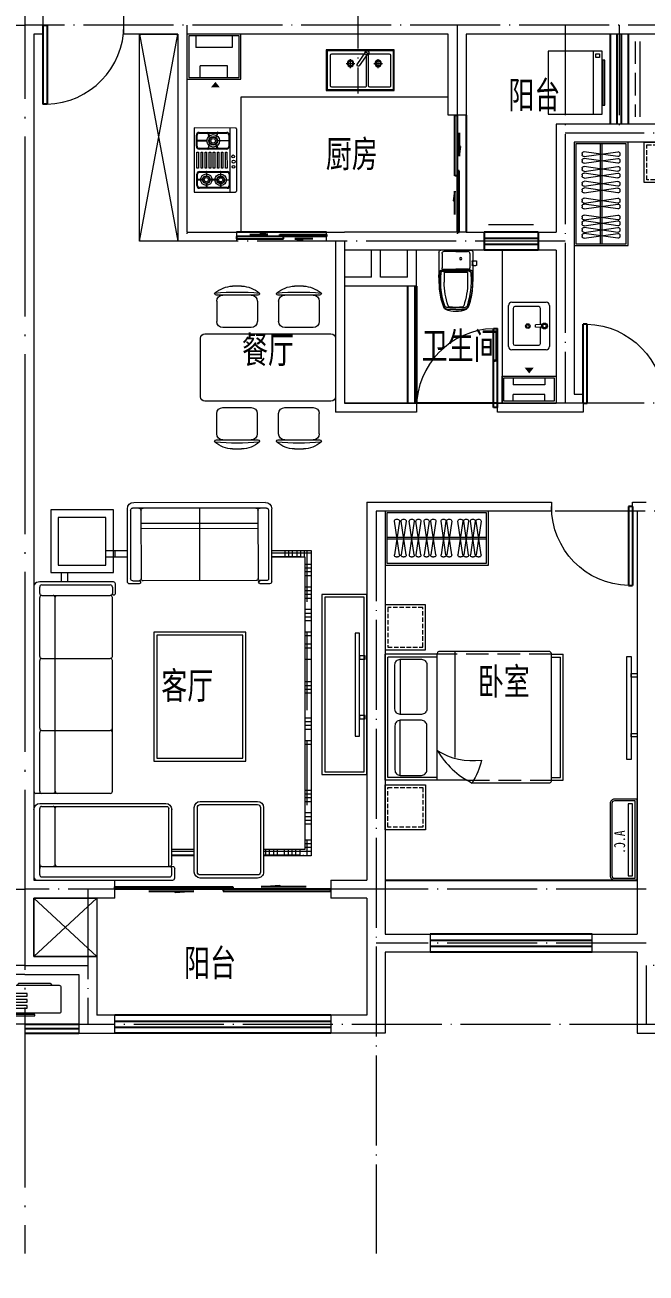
# Model space of a CAD drawing. Extents: x -54506 to 56283, y 5447 to 49997.
# Drawn here: x 25330 to 32230, y 13108 to 26978 of the extents above; entities that cross this region are included whole.
import ezdxf
from ezdxf.enums import TextEntityAlignment as Align

# ---------------------------------------------------------------- set-up
doc = ezdxf.new("R2010")
doc.units = 0
doc.header["$LTSCALE"] = 1000
doc.header["$MEASUREMENT"] = 0
doc.linetypes.add('DASH', pattern=[0.35, 0.25, -0.1])
doc.linetypes.add('DOTE', pattern=[2.42, 2, -0.2, 0.02, -0.2])
doc.layers.get('0').update_dxf_attribs({"linetype": 'CONTINUOUS'})
doc.layers.get('Defpoints').update_dxf_attribs({"linetype": 'CONTINUOUS'})
for name, color, linetype, lineweight in [('DOTE', 250, 'DOTE', 0), ('WALL', 255, 'CONTINUOUS', 20), ('家具', 159, 'CONTINUOUS', 9), ('看线', 160, 'CONTINUOUS', 0)]:
    doc.layers.add(name, color=color, linetype=linetype, lineweight=lineweight)
for name, color, linetype in [('fd', 4, 'CONTINUOUS'), ('PUB_DIM', 3, 'CONTINUOUS'), ('WINDOW', 4, 'CONTINUOUS'), ('平面栏杆', 40, 'CONTINUOUS'), ('文字', 60, 'CONTINUOUS')]:
    doc.layers.add(name, color=color, linetype=linetype)
doc.styles.add('_TCH_SPACE', font='simplex_.ttf', dxfattribs={"bigfont": 'GBCBIG'})
doc.styles.add('DIM_FONT', font='SIMPLEX', dxfattribs={"width": 0.7, "bigfont": 'GBCBIG'})
doc.styles.add('HZ', font='SimSun.ttf', dxfattribs={"width": 0.8, "height": 1.2})
doc.styles.get("Standard").update_dxf_attribs({"font": 'GBENOR', "bigfont": 'GBCBIG'})
doc.dimstyles.new('DIMN', dxfattribs={"dimtxt": 300, "dimasz": 100, "dimexe": 250, "dimexo": 300, "dimgap": 150, "dimtad": 1, "dimdec": 0, "dimzin": 0, "dimdsep": 46, "dimtxsty": 'DIM_FONT', "dimblk": 'ARCHTICK', "dimcen": 0.09, "dimclrt": 7, "dimazin": 2, "dimtfac": 1, "dimtdec": 0, "dimtix": 1, "dimtmove": 2, "dimatfit": 3, "dimfxl": 0, "dimtolj": 1, "dimtzin": 0, "dimarcsym": 0})

# ---------------------------------------------------------------- blocks, each defined once
blk = doc.blocks.new('$TCHSYS$WIN2D')
for p, q in [((-0.5, 0.5), (0.5, 0.5)), ((-0.5, 0.5), (-0.5, -0.5)), ((0.5, 0.5), (0.5, -0.5)), ((0.5, 0.167), (-0.5, 0.167)), ((0.5, -0.167), (-0.5, -0.167)), ((-0.5, -0.5), (0.5, -0.5))]:
    blk.add_line(p, q)
blk = doc.blocks.new('$DorLib2D$00000131')
at = {"color": 0, "linetype": 'Continuous'}
for p, q in [((-0.5, 0.125), (-0.5, 0)), ((0.019, 0.125), (-0.5, 0.125)), ((0.019, 0), (0.019, 0.125)), ((0.15, 0.125), (0.232, 0.197)), ((0.35, 0.125), (0.15, 0.125)), ((0.232, 0.197), (0.232, 0.125)), ((-0.5, 0), (0.019, 0)), ((-0.024, 0), (0.5, 0)), ((-0.024, -0.125), (-0.024, 0)), ((0.5, 0), (0.5, -0.125)), ((-0.35, -0.125), (-0.15, -0.125)), ((-0.232, -0.197), (-0.232, -0.125)), ((-0.15, -0.125), (-0.232, -0.197)), ((0.5, -0.125), (-0.024, -0.125))]:
    blk.add_line(p, q, dxfattribs=at)
blk = doc.blocks.new('$DorLib2D$00000001')
for p, q in [((0.45, 0.975), (0.5, 0.975)), ((0.45, 0), (0.45, 0.975)), ((0.5, 0), (0.5, 0.975)), ((0.5, 0), (0.45, 0))]:
    blk.add_line(p, q)
at = {"lineweight": 13}
blk.add_arc((0.475, 0), 0.975, 91.4693, 180, dxfattribs=at)
blk = doc.blocks.new('wash')
at = {"layer": '家具'}
blk.add_line((1203882, -500462), (1203882, -501162), dxfattribs=at)
for points in [[(1203382, -500462), (1203382, -501162), (1203982, -501162), (1203982, -500462)], [(1203952, -500532), (1203912, -500532), (1203912, -500492), (1203952, -500492)], [(1204002, -501062), (1204002, -500562), (1203982, -500562), (1203982, -501062)], [(1204002, -501062), (1204012, -501062), (1204012, -500562), (1204002, -500562)]]:
    blk.add_lwpolyline(points, close=True, dxfattribs=at)
blk = doc.blocks.new('A$C13D61569')
at = {"layer": '家具'}
for p, q in [((20, 502), (147, 502)), ((147, 98), (147, 502)), ((353, 148), (353, 452)), ((480, 452), (353, 452)), ((480, 148), (353, 148)), ((20, 98), (147, 98))]:
    blk.add_line(p, q, dxfattribs=at)
for points in [[(0, 0), (0, 600), (500, 600), (500, 0)], [(20, 20), (20, 580), (480, 580), (480, 20)]]:
    blk.add_lwpolyline(points, close=True, dxfattribs=at)
blk.add_lwpolyline([(592, 284, 100, 0, 0), (530, 284, 0, 0, 0)], format="xyseb", dxfattribs=at)
blk = doc.blocks.new('A$C1BE601A8')
at = {"layer": '家具'}
for p, q in [((0, 0), (0, 450)), ((0, 450), (757, 450)), ((757, 450), (757, 0)), ((757, 0), (0, 0))]:
    blk.add_line(p, q, dxfattribs=at)
at = {"layer": '家具', "color": 251}
for p, q in [((10, 10), (10, 440)), ((10, 440), (747, 440)), ((315, 427), (293, 411)), ((412, 288), (315, 427)), ((747, 440), (747, 10)), ((41, 393), (41, 50)), ((273, 408), (56, 408)), ((226, 300), (130, 300)), ((178, 248), (178, 348)), ((288, 50), (288, 393)), ((293, 411), (390, 273)), ((311, 393), (311, 50)), ((695, 408), (326, 408)), ((534, 300), (438, 300)), ((486, 248), (486, 348)), ((710, 50), (710, 393)), ((747, 10), (10, 10)), ((56, 35), (273, 35)), ((326, 35), (695, 35))]:
    blk.add_line(p, q, dxfattribs=at)
for centre, radius in [((178, 300), 36.1), ((178, 300), 27.1), ((486, 300), 36.1), ((486, 300), 27.1)]:
    blk.add_circle(centre, radius, dxfattribs=at)
for centre, radius, start, end in [((304, 419), 21.7, 342.6068, 267.3353), ((56, 393), 15, 90, 180), ((273, 393), 15, 0, 90), ((326, 393), 15, 90, 180), ((401, 281), 13.3, 214.971, 34.971), ((695, 393), 15, 0, 90), ((56, 50), 15, 180, 270), ((273, 50), 15, 270, 0), ((326, 50), 15, 180, 270), ((695, 50), 15, 270, 0)]:
    blk.add_arc(centre, radius, start, end, dxfattribs=at)
blk = doc.blocks.new('ddfdf')
at = {"layer": '家具'}
for p, q in [((15801, -30110), (15801, -30822)), ((16260, -30111), (15801, -30110)), ((16270, -30121), (16270, -30812)), ((15801, -30822), (16260, -30822))]:
    blk.add_line(p, q, dxfattribs=at)
at = {"layer": '家具', "color": 251}
for p, q in [((15826, -30314), (15826, -30189)), ((15834, -30314), (15834, -30189)), ((15856, -30159), (16163, -30159)), ((15856, -30167), (16163, -30167)), ((15952, -30159), (15957, -30157)), ((15968, -30208), (15952, -30159)), ((15957, -30157), (15973, -30206)), ((15973, -30206), (15968, -30208)), ((16062, -30157), (16046, -30206)), ((16046, -30206), (16051, -30208)), ((16051, -30208), (16067, -30159)), ((16067, -30159), (16062, -30157)), ((16185, -30189), (16185, -30315)), ((16193, -30189), (16193, -30315)), ((16201, -30822), (16202, -30111)), ((15829, -30248), (15829, -30252)), ((15947, -30248), (15829, -30248)), ((15829, -30252), (15947, -30252)), ((16163, -30337), (15856, -30336)), ((16163, -30345), (15856, -30344)), ((15947, -30252), (15947, -30248)), ((15968, -30295), (15952, -30344)), ((15952, -30344), (15957, -30346)), ((15957, -30346), (15973, -30297)), ((15973, -30297), (15968, -30295)), ((16046, -30297), (16051, -30295)), ((16062, -30346), (16046, -30297)), ((16051, -30295), (16067, -30344)), ((16067, -30344), (16062, -30346)), ((16072, -30252), (16072, -30248)), ((16072, -30248), (16190, -30248)), ((16190, -30253), (16072, -30252)), ((16190, -30248), (16190, -30253)), ((15832, -30556), (15832, -30379)), ((15832, -30379), (15849, -30379)), ((15849, -30379), (15849, -30556)), ((15878, -30556), (15878, -30380)), ((15878, -30380), (15894, -30380)), ((15894, -30380), (15894, -30556)), ((15923, -30556), (15923, -30380)), ((15923, -30380), (15940, -30380)), ((15940, -30380), (15940, -30556)), ((15968, -30556), (15968, -30380)), ((15968, -30380), (15985, -30380)), ((15985, -30380), (15985, -30556)), ((16014, -30556), (16014, -30380)), ((16014, -30380), (16030, -30380)), ((16030, -30380), (16030, -30556)), ((16059, -30556), (16059, -30380)), ((16059, -30380), (16076, -30380)), ((16076, -30380), (16076, -30556)), ((16104, -30556), (16104, -30380)), ((16104, -30380), (16121, -30380)), ((16121, -30380), (16121, -30556)), ((16150, -30556), (16150, -30380)), ((16150, -30380), (16166, -30380)), ((16166, -30380), (16166, -30556)), ((15831, -30750), (15831, -30624)), ((15849, -30556), (15832, -30556)), ((15839, -30750), (15839, -30624)), ((15861, -30594), (16167, -30595)), ((15861, -30602), (16167, -30603)), ((15894, -30556), (15878, -30556)), ((15940, -30556), (15923, -30556)), ((15937, -30595), (15937, -30654)), ((15942, -30595), (15937, -30595)), ((15942, -30654), (15942, -30595)), ((15985, -30556), (15968, -30556)), ((16030, -30556), (16014, -30556)), ((16076, -30556), (16059, -30556)), ((16095, -30595), (16095, -30654)), ((16099, -30595), (16095, -30595)), ((16099, -30654), (16099, -30595)), ((16121, -30556), (16104, -30556)), ((16166, -30556), (16150, -30556)), ((16189, -30625), (16189, -30750)), ((16197, -30625), (16197, -30750)), ((15829, -30682), (15829, -30686)), ((15904, -30682), (15829, -30682)), ((15829, -30686), (15904, -30686)), ((16167, -30772), (15861, -30772)), ((16167, -30780), (15861, -30780)), ((15904, -30686), (15904, -30682)), ((15937, -30654), (15942, -30654)), ((15937, -30780), (15937, -30720)), ((15937, -30720), (15942, -30720)), ((15942, -30780), (15937, -30780)), ((15942, -30720), (15942, -30780)), ((15968, -30684), (15968, -30688)), ((16063, -30684), (15968, -30684)), ((15968, -30688), (16063, -30688)), ((16063, -30688), (16063, -30684)), ((16095, -30654), (16099, -30654)), ((16095, -30780), (16095, -30720)), ((16095, -30720), (16099, -30720)), ((16099, -30780), (16095, -30780)), ((16099, -30720), (16099, -30780)), ((16126, -30690), (16126, -30685)), ((16126, -30685), (16199, -30685)), ((16199, -30690), (16126, -30690)), ((16199, -30685), (16199, -30690))]:
    blk.add_line(p, q, dxfattribs=at)
for centre, radius in [((16013, -30253), 70.1), ((16013, -30253), 47.3), ((16013, -30253), 41.8), ((16013, -30253), 25.3), ((16235, -30426), 16.2), ((16240, -30485), 16.2), ((15936, -30685), 63.7), ((15936, -30685), 43), ((15936, -30685), 38), ((16096, -30687), 63.7), ((16096, -30687), 43), ((16096, -30687), 38), ((16238, -30542), 16.2), ((15936, -30685), 23), ((16096, -30687), 23)]:
    blk.add_circle(centre, radius, dxfattribs=at)
for centre, radius, start, end in [((15856, -30189), 30, 89.961, 179.961), ((15856, -30189), 22, 89.961, 179.961), ((16163, -30189), 30, 359.961, 89.961), ((16163, -30189), 22, 359.961, 89.961), ((15856, -30314), 30, 179.961, 269.961), ((15856, -30314), 22, 179.961, 269.961), ((16163, -30315), 30, 269.961, 359.961), ((16163, -30315), 22, 269.961, 359.961), ((15861, -30624), 30, 89.961, 179.961), ((15861, -30624), 22, 89.961, 179.961), ((16167, -30625), 30, 359.961, 89.961), ((16167, -30625), 22, 359.961, 89.961), ((15861, -30750), 30, 179.961, 269.961), ((15861, -30750), 22, 179.961, 269.961), ((16167, -30750), 30, 269.961, 359.961), ((16167, -30750), 22, 269.961, 359.961)]:
    blk.add_arc(centre, radius, start, end, dxfattribs=at)
at = {"layer": '家具'}
for centre, start, end in [((16260, -30121), 0, 89.961), ((16260, -30812), 269.961, 0)]:
    blk.add_arc(centre, 10, start, end, dxfattribs=at)
blk = doc.blocks.new('dgfgf')
at = {"layer": '家具'}
blk.add_lwpolyline([(7597, -62676), (7147, -62676), (7147, -63176), (7597, -63176), (7597, -62676), (7517, -62676)], dxfattribs=at)
at = {"layer": '家具', "color": 251, "linetype": 'DASH', "ltscale": 0.2}
blk.add_lwpolyline([(7567, -62706), (7177, -62706), (7177, -63146), (7567, -63146)], close=True, dxfattribs=at)
blk = doc.blocks.new('A$C72813290')
at = {"layer": '家具'}
for p, q in [((579, 1950), (0, 1950)), ((0, 550), (0, 1950)), ((579, 550), (579, 1960)), ((1830, 1980), (599, 1980)), ((779, 803), (779, 1980)), ((1850, 550), (1850, 1950)), ((1850, 1950), (1980, 1950)), ((1980, 550), (1980, 1950)), ((30, 580), (30, 1920)), ((579, 1920), (30, 1920)), ((170, 1895), (170, 1283)), ((1850, 1920), (1950, 1920)), ((1950, 580), (1950, 1920)), ((170, 605), (170, 1217)), ((579, 580), (30, 580)), ((1850, 580), (1950, 580)), ((912, 550), (0, 550)), ((1830, 520), (967, 520)), ((1850, 550), (1980, 550))]:
    blk.add_line(p, q, dxfattribs=at)
at = {"layer": '家具', "linetype": 'DASH'}
for p, q in [((1850, 1950), (579, 1950)), ((912, 550), (1850, 550))]:
    blk.add_line(p, q, dxfattribs=at)
at = {"layer": '家具'}
for points in [[(170, 1895), (405, 1895, -0.414214), (465, 1835), (465, 1343, -0.414214), (405, 1283), (170, 1283, -0.414214), (110, 1343), (110, 1835, -0.414214)], [(170, 605), (405, 605, 0.414214), (465, 665), (465, 1157, 0.414214), (405, 1217), (170, 1217, 0.414214), (110, 1157), (110, 665, 0.414214)]]:
    blk.add_lwpolyline(points, format="xyb", close=True, dxfattribs=at)
blk.add_lwpolyline([(579, 883, 0.180302), (1071, 775, -0.088637), (967, 520, 28871.271551)], format="xyb", dxfattribs=at)
for centre, radius, start, end in [((599, 1960), 20, 90, 180), ((1819, 1951), 30.7, 357.6884, 69.6917), ((1392, 1363), 944, 210.6075, 243.2773), ((1819, 549), 30.7, 290.3566, 2.3152)]:
    blk.add_arc(centre, radius, start, end, dxfattribs=at)
blk.add_blockref('dgfgf', (-7147, 65176), dxfattribs=at)
at = {"layer": '家具', "xscale": -1, "rotation": 180}
blk.add_blockref('dgfgf', (-7147, -62676), dxfattribs=at)
blk = doc.blocks.new('A$C517B4DB9')
at = {"layer": '家具'}
blk.add_line((0, 0), (0, 1148), dxfattribs=at)
at = {"layer": '家具', "color": 8}
for p, q in [((290, 1128), (290, 20)), ((310, 1128), (310, 20)), ((90, 1023), (90, 1008)), ((113, 988), (487, 1042)), ((487, 988), (113, 1042)), ((510, 1023), (510, 1008)), ((90, 948), (90, 934)), ((90, 858), (90, 844)), ((113, 914), (487, 968)), ((487, 914), (113, 968)), ((113, 824), (487, 878)), ((487, 824), (113, 878)), ((510, 948), (510, 934)), ((510, 858), (510, 844)), ((90, 784), (90, 770)), ((113, 750), (487, 804)), ((487, 750), (113, 804)), ((113, 659), (487, 713)), ((487, 659), (113, 713)), ((510, 784), (510, 770)), ((90, 693), (90, 679)), ((90, 619), (90, 604)), ((113, 585), (487, 639)), ((487, 585), (113, 639)), ((510, 693), (510, 679)), ((510, 619), (510, 604)), ((90, 505), (90, 491)), ((90, 441), (90, 427)), ((113, 471), (487, 525)), ((487, 471), (113, 525)), ((113, 407), (487, 461)), ((487, 407), (113, 461)), ((510, 505), (510, 491)), ((510, 441), (510, 427)), ((90, 318), (90, 304)), ((113, 284), (487, 338)), ((487, 284), (113, 338)), ((510, 318), (510, 304)), ((90, 254), (90, 239)), ((90, 180), (90, 166)), ((113, 219), (487, 273)), ((487, 219), (113, 273)), ((113, 146), (487, 200)), ((487, 146), (113, 200)), ((510, 254), (510, 239)), ((510, 180), (510, 166)), ((90, 115), (90, 101)), ((113, 81), (487, 135)), ((487, 81), (113, 135)), ((510, 115), (510, 101))]:
    blk.add_line(p, q, dxfattribs=at)
at = {"layer": '家具'}
for points in [[(0, 0), (0, 1148), (600, 1148), (600, 0)], [(20, 20), (20, 1128), (580, 1128), (580, 20)]]:
    blk.add_lwpolyline(points, close=True, dxfattribs=at)
at = {"layer": '家具', "color": 8}
for centre, start, end in [((110, 1023), 82.4054, 180), ((110, 1008), 180, 277.5946), ((490, 1023), 0, 97.5946), ((490, 1008), 262.4054, 0), ((110, 948), 82.4054, 180), ((110, 934), 180, 277.5946), ((110, 858), 82.4054, 180), ((110, 844), 180, 277.5946), ((490, 948), 0, 97.5946), ((490, 934), 262.4054, 0), ((490, 858), 0, 97.5946), ((490, 844), 262.4054, 0), ((110, 784), 82.4054, 180), ((110, 770), 180, 277.5946), ((110, 693), 82.4054, 180), ((490, 784), 0, 97.5946), ((490, 770), 262.4054, 0), ((490, 693), 0, 97.5946), ((110, 679), 180, 277.5946), ((110, 619), 82.4054, 180), ((110, 604), 180, 277.5946), ((490, 679), 262.4054, 0), ((490, 619), 0, 97.5946), ((490, 604), 262.4054, 0), ((110, 505), 82.4054, 180), ((110, 491), 180, 277.5946), ((110, 441), 82.4054, 180), ((110, 427), 180, 277.5946), ((490, 505), 0, 97.5946), ((490, 491), 262.4054, 0), ((490, 441), 0, 97.5946), ((490, 427), 262.4054, 0), ((110, 318), 82.4054, 180), ((110, 304), 180, 277.5946), ((490, 318), 0, 97.5946), ((490, 304), 262.4054, 0), ((110, 254), 82.4054, 180), ((110, 239), 180, 277.5946), ((110, 180), 82.4054, 180), ((110, 166), 180, 277.5946), ((490, 254), 0, 97.5946), ((490, 239), 262.4054, 0), ((490, 180), 0, 97.5946), ((490, 166), 262.4054, 0), ((110, 115), 82.4054, 180), ((110, 101), 180, 277.5946), ((490, 115), 0, 97.5946), ((490, 101), 262.4054, 0)]:
    blk.add_arc(centre, 20, start, end, dxfattribs=at)
blk = doc.blocks.new('A$C1EB127D5')
at = {"layer": '家具'}
for p, q in [((0, 38), (0, 492)), ((38, 530), (419, 530)), ((51, 461), (51, 70)), ((337, 480), (70, 480)), ((356, 281), (356, 461)), ((457, 492), (457, 38)), ((373, 282), (299, 278)), ((299, 253), (299, 278)), ((378, 288), (387, 279)), ((401, 284), (401, 297)), ((424, 288), (414, 278)), ((373, 249), (299, 253)), ((356, 70), (356, 250)), ((382, 265), (368, 265)), ((387, 252), (377, 243)), ((401, 246), (401, 233)), ((414, 252), (423, 242)), ((419, 265), (433, 265)), ((419, 0), (38, 0)), ((70, 51), (337, 51))]:
    blk.add_line(p, q, dxfattribs=at)
for centre, radius in [((216, 264), 25.4), ((216, 264), 16), ((401, 265), 32.3), ((401, 265), 18.8)]:
    blk.add_circle(centre, radius, dxfattribs=at)
for centre, radius, start, end in [((38, 492), 38.1, 90, 180), ((70, 461), 19.1, 90, 180), ((337, 461), 19.1, 0, 90), ((419, 492), 38.1, 0, 90), ((38, 38), 38.1, 180, 270), ((70, 70), 19.1, 180, 270), ((337, 70), 19.1, 270, 0), ((419, 38), 38.1, 270, 0)]:
    blk.add_arc(centre, radius, start, end, dxfattribs=at)
blk = doc.blocks.new('A$C18F7073A')
at = {"layer": '家具'}
for p, q in [((554, 418), (515, 418)), ((20, 282), (20, 96)), ((20, 189), (20, 282)), ((43, 266), (43, 291)), ((429, 319), (324, 319)), ((449, 369), (363, 369)), ((401, 364), (399, 364)), ((509, 378), (405, 378)), ((405, 355), (405, 360)), ((427, 355), (405, 355)), ((433, 189), (433, 316)), ((433, 308), (433, 189)), ((445, 337), (445, 189)), ((449, 369), (449, 189)), ((449, 369), (468, 328)), ((459, 319), (459, 189)), ((468, 328), (468, 189)), ((644, 342), (482, 342)), ((508, 381), (508, 411)), ((508, 381), (508, 376)), ((554, 369), (515, 369)), ((526, 378), (518, 378)), ((543, 378), (533, 378)), ((558, 378), (550, 378)), ((657, 378), (557, 378)), ((562, 381), (562, 411)), ((562, 381), (562, 376)), ((666, 189), (666, 319)), ((680, 189), (680, 355)), ((43, 256), (43, 266)), ((43, 256), (43, 189)), ((43, 121), (43, 189)), ((433, 189), (433, 62)), ((433, 70), (433, 189)), ((445, 40), (445, 189)), ((449, 9), (449, 189)), ((459, 58), (459, 189)), ((468, 50), (468, 189)), ((666, 189), (666, 58)), ((680, 189), (680, 22)), ((43, 121), (43, 112)), ((43, 112), (43, 87)), ((429, 58), (324, 58)), ((449, 9), (363, 9)), ((401, 13), (399, 13)), ((427, 22), (405, 22)), ((405, 22), (405, 18)), ((449, 9), (468, 50)), ((644, 36), (482, 36)), ((657, 0), (405, 0))]:
    blk.add_line(p, q, dxfattribs=at)
blk.add_circle((585, 242), 11.4, dxfattribs=at)
for centre, radius, start, end in [((515, 411), 7.2, 90, 180), ((554, 411), 7.2, 0, 90), ((256, 202), 257, 157.1573, 182.879), ((83, 259), 75.7, 122.7351, 146.2527), ((54, 281), 34, 141.9313, 182.5793), ((283, 72), 344, 135.0457, 138.0777), ((49, 305), 13.5, 111.3401, 135.0457), ((49, 312), 13.5, 109.5371, 122.7351), ((68, 289), 25.3, 103.7471, 175.3876), ((327, -405), 776, 97.5237, 111.3401), ((358, -560), 939, 98.1762, 109.5373), ((339, -523), 881, 85.7103, 108.2941), ((327, -515), 834, 90.1819, 108.4973), ((665, -6617), 7000, 92.1248, 93.6001), ((313, -127), 499, 80.0177, 100.1149), ((401, 360), 4.5, 0, 90), ((427, 337), 18, 0, 90), ((429, 316), 3.6, 0, 90), ((482, 319), 22.5, 90, 180), ((515, 376), 7.2, 180, 270), ((554, 376), 7.2, 270, 0), ((644, 319), 22.5, 0, 90), ((657, 355), 22.5, 0, 90), ((256, 176), 257, 177.121, 202.8427), ((293, 204), 250, 165.8484, 183.4075), ((293, 174), 250, 176.5925, 194.1516), ((68, 259), 18, 108.4973, 160.8187), ((54, 97), 34, 177.4207, 218.0687), ((83, 119), 75.7, 213.7473, 237.2649), ((283, 306), 344, 221.9223, 224.9543), ((49, 73), 13.5, 224.9543, 248.6599), ((49, 66), 13.5, 237.2649, 250.4629), ((68, 89), 25.3, 184.6124, 256.2529), ((327, 783), 776, 248.6599, 262.4763), ((359, 938), 939, 250.4629, 261.8227), ((68, 119), 18, 199.1813, 251.5027), ((327, 893), 834, 251.5027, 269.8181), ((339, 901), 881, 251.7059, 274.2897), ((313, 505), 499, 259.8851, 279.9823), ((665, 6995), 7000, 266.3999, 267.8752), ((401, 18), 4.5, 270, 0), ((427, 40), 18, 270, 0), ((429, 62), 3.6, 270, 0), ((482, 58), 22.5, 180, 270), ((644, 58), 22.5, 270, 0), ((657, 22), 22.5, 270, 0)]:
    blk.add_arc(centre, radius, start, end, dxfattribs=at)
blk = doc.blocks.new('A$C0032228E')
at = {"layer": 'fd'}
blk.add_lwpolyline([(302, 0, 100, 0, 0), (302, 62, 0, 0, 0)], format="xyseb", dxfattribs=at)
at = {"layer": '家具'}
for p, q in [((123, 372), (123, 295)), ((477, 295), (123, 295)), ((477, 372), (477, 295)), ((477, 189), (123, 189)), ((123, 112), (123, 189)), ((477, 112), (477, 189))]:
    blk.add_line(p, q, dxfattribs=at)
for points in [[(600, 392), (0, 392), (0, 92), (600, 92)], [(580, 372), (20, 372), (20, 112), (580, 112)]]:
    blk.add_lwpolyline(points, close=True, dxfattribs=at)
blk = doc.blocks.new('A$C70A762CE')
at = {"layer": '家具', "ltscale": 40}
for points in [[(112, 0), (65, 0), (65, 1144), (112, 1144)], [(65, 855), (0, 855), (0, 893), (65, 893)], [(65, 191), (0, 191), (0, 229), (65, 229)]]:
    blk.add_lwpolyline(points, close=True, dxfattribs=at)
blk = doc.blocks.new('M_C25MYD')
for p, q in [((-389, 921), (-290, 921)), ((298, 921), (397, 921)), ((-569, 821), (-109, 821)), ((-564, 754), (-564, 529)), ((-114, 754), (-114, 529)), ((117, 821), (577, 821)), ((122, 754), (122, 529)), ((572, 754), (572, 529)), ((-497, 461), (-182, 461)), ((190, 461), (505, 461)), ((-746, 342), (-746, -308)), ((704, 392), (-696, 392)), ((754, -308), (754, 342)), ((-696, -358), (704, -358)), ((-564, -720), (-564, -495)), ((-182, -427), (-497, -427)), ((-114, -720), (-114, -495)), ((122, -720), (122, -495)), ((505, -427), (190, -427)), ((572, -720), (572, -495)), ((-109, -787), (-569, -787)), ((577, -787), (117, -787)), ((-290, -887), (-389, -887)), ((397, -887), (298, -887))]:
    blk.add_line(p, q)
for centre, radius, start, end in [((-579, 837), 10, 130.7265, 202.67), ((-569, 841), 20, 202.67, 270), ((-379, 606), 316, 91.7651, 130.7265), ((-339, -1857), 2713, 84.8023, 95.1977), ((-300, 606), 316, 49.2735, 88.2349), ((-109, 841), 20, 270, 337.33), ((-100, 837), 10, 337.33, 49.2735), ((108, 837), 10, 130.7265, 202.67), ((117, 841), 20, 202.67, 270), ((307, 606), 316, 91.7651, 130.7265), ((347, -1857), 2713, 84.8023, 95.1977), ((387, 606), 316, 49.2735, 88.2349), ((577, 841), 20, 270, 337.33), ((587, 837), 10, 337.33, 49.2735), ((-497, 754), 67.5, 90, 180), ((-182, 754), 67.5, 0, 90), ((190, 754), 67.5, 90, 180), ((505, 754), 67.5, 0, 90), ((-497, 529), 67.5, 180, 270), ((-182, 529), 67.5, 270, 0), ((190, 529), 67.5, 180, 270), ((505, 529), 67.5, 270, 0), ((-696, 342), 50, 90, 180), ((704, 342), 50, 0, 90), ((-696, -308), 50, 180, 270), ((704, -308), 50, 270, 0), ((-497, -495), 67.5, 90, 180), ((-182, -495), 67.5, 0, 90), ((190, -495), 67.5, 90, 180), ((505, -495), 67.5, 0, 90), ((-579, -803), 10, 157.33, 229.2735), ((-569, -807), 20, 90, 157.33), ((-379, -572), 316, 229.2735, 268.2349), ((-339, 1890), 2713, 264.8023, 275.1977), ((-497, -720), 67.5, 180, 270), ((-300, -572), 316, 271.7651, 310.7265), ((-182, -720), 67.5, 270, 0), ((-109, -807), 20, 22.67, 90), ((-100, -803), 10, 310.7265, 22.67), ((108, -803), 10, 157.33, 229.2735), ((117, -807), 20, 90, 157.33), ((307, -572), 316, 229.2735, 268.2349), ((347, 1890), 2713, 264.8023, 275.1977), ((190, -720), 67.5, 180, 270), ((387, -572), 316, 271.7651, 310.7265), ((505, -720), 67.5, 270, 0), ((577, -807), 20, 22.67, 90), ((587, -803), 10, 310.7265, 22.67)]:
    blk.add_arc(centre, radius, start, end)
at = {"width": 0.8, "flags": 9}
for tag in ['XSIZE', 'YSIZE']:
    blk.add_attdef(tag, (0, 0), '', height=0.5, dxfattribs=at)
blk = doc.blocks.new('A$C2D724C6D')
at = {"layer": '家具', "ltscale": 0.5}
blk.add_lwpolyline([(50, 300), (850, 300, -0.414214), (900, 250), (900, 0), (0, 0), (0, 250, -0.414214)], format="xyb", close=True, dxfattribs=at)
at = {"layer": '家具', "color": 251, "ltscale": 40}
blk.add_lwpolyline([(50, 280), (850, 280, -0.414214), (880, 250), (880, 20), (20, 20), (20, 250, -0.414214)], format="xyb", close=True, dxfattribs=at)
blk.add_lwpolyline([(53, 50), (53, 100), (853, 100), (853, 50)], close=True, dxfattribs=at)
at = {"layer": '家具', "color": 251, "ltscale": 40, "style": 'HZ', "width": 0.8}
blk.add_text('A.C.', height=120, rotation=0, dxfattribs=at).set_placement((348, 133))
blk = doc.blocks.new('A$C2FB07499')
at = {"layer": '家具', "ltscale": 0.5}
blk.add_lwpolyline([(500, 0), (0, 0), (0, 2000), (500, 2000)], close=True, dxfattribs=at)
at = {"layer": '家具', "color": 251, "ltscale": 40}
for points in [[(470, 30), (30, 30), (30, 1970), (470, 1970)], [(368, 1572), (415, 1572), (415, 428), (368, 428)], [(415, 1381), (480, 1381), (480, 1343), (415, 1343)], [(415, 717), (480, 717), (480, 679), (415, 679)]]:
    blk.add_lwpolyline(points, close=True, dxfattribs=at)
blk = doc.blocks.new('A$C7D0A438C')
at = {"layer": '家具', "ltscale": 20}
for p, q in [((1109, 4197), (2571, 4198)), ((1039, 3314), (1039, 4127)), ((2641, 3315), (2641, 4127)), ((0, 3279), (0, 986)), ((882, 3314), (64, 3314)), ((905, 3186), (905, 3291)), ((1167, 3292), (1062, 3291)), ((2467, 3327), (1213, 3325)), ((2618, 3292), (2513, 3292)), ((871, 2486), (871, 3140)), ((1331, 2755), (1331, 1320)), ((2354, 2755), (1331, 2755)), ((2354, 1320), (2354, 2755)), ((871, 986), (871, 2440)), ((1331, 1320), (2354, 1320)), ((84, 963), (20, 963)), ((66, 851), (1464, 851)), ((848, 963), (85, 963)), ((1847, 873), (2485, 873)), ((0, 785), (0, 35)), ((1530, 174), (1530, 785)), ((1781, 88), (1781, 807)), ((2551, 807), (2551, 88)), ((1507, 151), (1542, 151)), ((35, 0), (1542, 0)), ((1565, 23), (1565, 128)), ((2485, 22), (1847, 22))]:
    blk.add_line(p, q, dxfattribs=at)
at = {"layer": '家具', "color": 8}
for p, q in [((1073, 4110), (1074, 3349)), ((1166, 4133), (1096, 4133)), ((1212, 4132), (1166, 4133)), ((1189, 4111), (1190, 3348)), ((1189, 4111), (1190, 3348)), ((1189, 4110), (1190, 3349)), ((2512, 4134), (1209, 4132)), ((1839, 4133), (1840, 3326)), ((2489, 4110), (2490, 3350)), ((2582, 4134), (2512, 4134)), ((2605, 4111), (2606, 3350)), ((2489, 3962), (1189, 3961)), ((2489, 3905), (1189, 3904)), ((904, 3595), (904, 3662)), ((1041, 3695), (1039, 3695)), ((2641, 3637), (3081, 3637)), ((2789, 3591), (2789, 3662)), ((2831, 3595), (2831, 3662)), ((2873, 3591), (2873, 3662)), ((2923, 3591), (2923, 3662)), ((2965, 3591), (2965, 3662)), ((3007, 3591), (3007, 3662)), ((3037, 3093), (3037, 3662)), ((2641, 3595), (2953, 3595)), ((2995, 3591), (2995, 3595)), ((3011, 3511), (3081, 3511)), ((3011, 3469), (3081, 3469)), ((3011, 3428), (3081, 3428)), ((3011, 3386), (3081, 3386)), ((64, 3186), (64, 3256)), ((87, 3279), (848, 3279)), ((871, 3256), (871, 3186)), ((1097, 3326), (1167, 3326)), ((2583, 3327), (2513, 3327)), ((3011, 3260), (3081, 3260)), ((3011, 3218), (3081, 3218)), ((64, 2486), (64, 3140)), ((87, 3163), (848, 3163)), ((236, 986), (236, 3140)), ((3011, 3176), (3081, 3176)), ((3011, 3134), (3081, 3134)), ((3011, 3009), (3081, 3009)), ((3011, 2967), (3081, 2967)), ((3011, 2925), (3081, 2925)), ((3011, 2883), (3081, 2883)), ((1364, 2722), (1364, 1353)), ((2321, 2722), (1364, 2722)), ((2321, 1353), (2321, 2722)), ((3011, 2758), (3081, 2758)), ((3011, 2716), (3081, 2716)), ((3037, 1887), (3037, 2758)), ((3011, 2624), (3081, 2624)), ((3011, 2582), (3081, 2582)), ((64, 1686), (64, 2440)), ((85, 2463), (848, 2463)), ((3011, 2456), (3081, 2456)), ((3011, 2205), (3081, 2205)), ((3011, 2163), (3081, 2163)), ((3011, 2121), (3081, 2121)), ((3011, 2079), (3081, 2079)), ((3011, 1804), (3081, 1804)), ((3011, 1762), (3081, 1762)), ((3011, 1720), (3081, 1720)), ((3011, 1678), (3081, 1678)), ((64, 986), (64, 1640)), ((85, 1663), (848, 1663)), ((3011, 1552), (3081, 1552)), ((3037, 832), (3037, 1552)), ((3011, 1511), (3081, 1511)), ((1364, 1353), (2321, 1353)), ((3011, 1000), (3081, 1000)), ((1847, 838), (2485, 838)), ((3011, 958), (3081, 958)), ((3011, 916), (3081, 916)), ((3011, 874), (3081, 874)), ((64, 128), (64, 795)), ((85, 818), (1475, 818)), ((236, 173), (236, 795)), ((1497, 151), (1497, 796)), ((1816, 88), (1816, 807)), ((2516, 807), (2516, 88)), ((3011, 749), (3081, 749)), ((3011, 707), (3081, 707)), ((3011, 665), (3081, 665)), ((3011, 623), (3081, 623)), ((3011, 447), (3081, 447)), ((3037, 268), (3037, 447)), ((1530, 322), (1779, 322)), ((1530, 280), (1780, 280)), ((2551, 322), (3081, 322)), ((2551, 280), (2953, 280)), ((2575, 268), (2575, 338)), ((2616, 280), (2616, 338)), ((2665, 268), (2665, 338)), ((2707, 268), (2707, 338)), ((2785, 280), (2785, 338)), ((2827, 268), (2827, 338)), ((2868, 268), (2868, 338)), ((2910, 280), (2910, 338)), ((2959, 268), (2959, 338)), ((2995, 268), (2995, 280)), ((3011, 405), (3081, 405)), ((3011, 364), (3081, 364)), ((87, 151), (1508, 151)), ((64, 58), (64, 128)), ((87, 35), (1507, 35)), ((1530, 58), (1530, 128)), ((2485, 57), (1847, 57))]:
    blk.add_line(p, q, dxfattribs=at)
at = {"layer": '家具'}
for p, q in [((798, 3662), (1039, 3662)), ((2641, 3662), (3081, 3662)), ((3081, 3662), (3081, 268)), ((798, 3591), (1039, 3591)), ((2641, 3591), (3011, 3591)), ((3011, 3591), (3011, 338)), ((301, 3416), (301, 3314)), ((372, 3416), (372, 3314)), ((1780, 338), (1530, 338)), ((3011, 338), (2551, 338)), ((1781, 268), (1530, 268)), ((3081, 268), (2551, 268))]:
    blk.add_line(p, q, dxfattribs=at)
at = {"layer": '家具', "ltscale": 20}
blk.add_lwpolyline([(186, 3416), (883, 3416), (883, 4113), (186, 4113)], close=True, dxfattribs=at)
at = {"layer": '家具', "color": 8}
blk.add_lwpolyline([(270, 3500), (799, 3500), (799, 4029), (270, 4029)], close=True, dxfattribs=at)
at = {"layer": '家具', "ltscale": 20, "extrusion": (0, 0, -1)}
for centre, major_axis, ratio, start_param, end_param in [((1109, 4127), (49.7, 49.7), 1, 3.926991, 5.497787), ((2571, 4127), (49.7, 49.7), 1, -0.785398, 0.785398), ((1167, 3349), (-16.2, 16.2), 1, 2.355029, 3.925825), ((1213, 3348), (16.2, 16.2), 1, 2.355029, 3.925825), ((1213, 3348), (16.2, 16.2), 1, 2.355029, 3.925825), ((2467, 3350), (-16.2, 16.2), 1, 2.355029, 3.925825), ((2513, 3350), (-16.2, 16.2), 1, 3.925825, 5.496622), ((1062, 3314), (-16.2, 16.2), 1, 3.925825, 5.496622), ((1167, 3309), (12.4, 12.4), 0.984307, -0.794147, 2.347446), ((2513, 3310), (12.4, 12.4), 0.984309, 2.347446, 5.489038), ((2618, 3315), (-16.2, 16.2), 1, 2.355029, 3.925825), ((66, 785), (-46.6, 46.6), 1, 5.497787, 7.068583), ((1464, 785), (46.6, 46.6), 1, -0.785398, 0.785398), ((1847, 807), (46.6, 46.6), 1, 3.926991, 5.497787), ((2485, 807), (46.6, 46.6), 1, -0.785398, 0.785398), ((1542, 128), (16.2, 16.2), 1, -0.785398, 0.785398), ((1847, 88), (-46.6, 46.6), 1, 3.926991, 5.497787), ((2485, 88), (-46.6, 46.6), 1, 2.356194, 3.926991)]:
    blk.add_ellipse(centre, major_axis=major_axis, ratio=ratio, start_param=start_param, end_param=end_param, dxfattribs=at)
at = {"layer": '家具', "color": 8, "extrusion": (0, 0, -1)}
for centre, major_axis, start_param, end_param in [((1096, 4110), (-16.4, 16.4), 5.496622, 7.067418), ((1166, 4110), (16.4, 16.4), -0.786564, 0.784233), ((1166, 4109), (-16.4, 16.4), 0.784233, 2.266319), ((1166, 4109), (-16.4, 16.4), 0.784233, 2.266319), ((1212, 4110), (-16.4, 16.4), 5.496622, 7.067418), ((1212, 4109), (-16.4, 16.4), 5.585331, 7.067418), ((1212, 4109), (16.4, 16.4), 4.014535, 5.496622), ((2466, 4110), (-16.4, 16.4), 0.784233, 2.355029), ((2512, 4110), (-16.4, 16.4), 5.496622, 7.067418), ((2582, 4111), (-16.4, 16.4), 0.784233, 2.355029), ((1097, 3349), (16.2, 16.2), 2.355029, 3.925825), ((2583, 3350), (-16.2, 16.2), 2.355029, 3.925825), ((259, 3140), (16.4, 16.4), 3.926991, 5.409078), ((212, 986), (16.4, 16.4), 0.785398, 2.267485), ((1847, 807), (-22, 22), 5.497787, 7.068583), ((2485, 807), (22, 22), -0.785398, 0.785398), ((259, 795), (16.4, 16.4), 3.926991, 5.409078), ((1475, 796), (15.5, 15.5), -0.785398, 0.785398), ((212, 173), (16.4, 16.4), 0.785398, 2.267485), ((1847, 88), (22, 22), 2.356194, 3.926991), ((2485, 88), (-22, 22), 2.356194, 3.926991)]:
    blk.add_ellipse(centre, major_axis=major_axis, ratio=1, start_param=start_param, end_param=end_param, dxfattribs=at)
at = {"layer": '家具', "ltscale": 20}
for centre, major_axis, ratio, start_param, end_param in [((61, 3244), (-49.4, 49.4), 1, -0.833005, 0.260903), ((882, 3291), (16.2, 16.2), 1, 5.497787, 7.068583), ((848, 3186), (-16.2, 16.2), 1, 2.356194, 3.926991), ((848, 3140), (-16.2, 16.2), 1, 3.926991, 5.497787), ((888, 3186), (12.7, 12.7), 0.942987, 2.325807, 5.4674), ((848, 2486), (-16.2, 16.2), 1, 2.356194, 3.926991), ((848, 2440), (16.2, 16.2), 1, 5.497787, 7.068583), ((848, 1686), (-16.2, 16.2), 1, 2.356194, 3.926991), ((848, 1640), (16.2, 16.2), 1, 5.497787, 7.068583), ((23, 986), (16.4, 16.4), 1, 2.356194, 3.838281), ((848, 986), (-16.2, 16.2), 1, 2.356194, 3.926991), ((1507, 174), (16.2, 16.2), 1, 3.926991, 5.497787), ((35, 35), (24.6, 24.6), 1, 2.356194, 3.926991), ((1542, 23), (-16.2, 16.2), 1, 2.356194, 3.926991)]:
    blk.add_ellipse(centre, major_axis=major_axis, ratio=ratio, start_param=start_param, end_param=end_param, dxfattribs=at)
at = {"layer": '家具', "color": 8}
for centre, major_axis, start_param, end_param in [((87, 3256), (16.4, 16.4), 0.785398, 2.356194), ((848, 3256), (16.2, 16.2), 5.497787, 7.068583), ((87, 3186), (16.4, 16.4), 2.356194, 3.926991), ((87, 3140), (16.4, 16.4), 0.785398, 2.356194), ((212, 3140), (-16.4, 16.4), 3.926991, 5.409078), ((87, 2486), (-16.4, 16.4), 0.785398, 2.267485), ((87, 2440), (16.4, 16.4), 0.874108, 2.356194), ((87, 1686), (-16.4, 16.4), 0.785398, 2.267485), ((87, 1640), (16.4, 16.4), 0.874108, 2.356194), ((87, 986), (-16.4, 16.4), 0.785398, 2.267485), ((259, 986), (-16.4, 16.4), 0.785398, 2.267485), ((87, 795), (16.4, 16.4), 0.874108, 2.356194), ((212, 795), (-16.4, 16.4), 3.926991, 5.409078), ((87, 174), (-16.4, 16.4), 0.785398, 2.356194), ((87, 128), (16.4, 16.4), 0.785398, 2.356194), ((259, 173), (-16.4, 16.4), 0.785398, 2.267485), ((1507, 128), (16.2, 16.2), 5.497787, 7.068583), ((87, 58), (16.4, 16.4), 2.356194, 3.926991), ((1507, 58), (-16.2, 16.2), 2.356194, 3.926991)]:
    blk.add_ellipse(centre, major_axis=major_axis, ratio=1, start_param=start_param, end_param=end_param, dxfattribs=at)
blk = doc.blocks.new('A$C4EB5717C')
at = {"layer": '家具', "color": 8}
for p, q in [((520, 110), (520, 120)), ((883, 100), (530, 100)), ((893, 120), (893, 110))]:
    blk.add_line(p, q, dxfattribs=at)
at = {"layer": '家具'}
blk.add_lwpolyline([(220, 120), (980, 120, 0.414214), (1000, 140), (1000, 410, 0.414214), (980, 430), (220, 430, 0.414214), (200, 410), (200, 140, 0.414214)], format="xyb", close=True, dxfattribs=at)
at = {"layer": '家具', "color": 8}
for points in [[(269, 459), (709, 459), (709, 444), (269, 444)], [(290, 372), (626, 372), (626, 343), (290, 343)], [(290, 306), (626, 306), (626, 277), (290, 277)], [(290, 240), (626, 240), (626, 211), (290, 211)]]:
    blk.add_lwpolyline(points, close=True, dxfattribs=at)
for centre, start, end in [((530, 110), 180, 270), ((883, 110), 270, 0)]:
    blk.add_arc(centre, 10, start, end, dxfattribs=at)
blk = doc.blocks.new('_ArchTick')
at = {"color": 0, "linetype": 'ByBlock', "const_width": 0.4}
blk.add_lwpolyline([(-0.5, -0.5), (0.5, 0.5)], dxfattribs=at)
blk = doc.blocks.new('*D37')
at = {"layer": 'Defpoints', "color": 0}
for p in [(12180, 13323), (38480, 13323), (38480, 11173)]:
    blk.add_point(p, dxfattribs=at)
at = {"layer": 'PUB_DIM', "color": 0, "lineweight": -2}
for p, q in [((12180, 13023), (12180, 10923)), ((38480, 13023), (38480, 10923)), ((12180, 11173), (38480, 11173))]:
    blk.add_line(p, q, dxfattribs=at)
at = {"layer": 'PUB_DIM', "color": 0, "lineweight": -2, "xscale": 100, "yscale": 100, "zscale": 100, "rotation": 180}
blk.add_blockref('_ArchTick', (12180, 11173), dxfattribs=at)
at = {"layer": 'PUB_DIM', "color": 0, "lineweight": -2, "xscale": 100, "yscale": 100, "zscale": 100}
blk.add_blockref('_ArchTick', (38480, 11173), dxfattribs=at)
at = {"layer": 'PUB_DIM', "color": 7, "insert": (25330, 11473), "char_height": 300, "attachment_point": 5, "style": 'DIM_FONT'}
blk.add_mtext('\\A1;26300', dxfattribs=at)

msp = doc.modelspace()

# ---------------------------------------------------------------- linework, layer by layer
at = {"layer": 'DOTE'}
msp.add_line((25329.9, 40258.5), (25329.9, 13323.2), dxfattribs=at)
at = {"layer": 'DOTE', "ltscale": 0.5}
for p, q in [((29029.9, 34975.2), (29029.9, 26215.9)), ((17629.9, 26975.2), (25329.9, 26975.2)), ((33029.9, 26975.2), (25329.9, 26975.2)), ((27129.9, 26975.2), (27129.9, 24575.2)), ((30129.9, 26975.2), (30129.9, 24575.2)), ((31329.9, 26975.2), (31329.9, 22775.2)), ((31929.9, 26975.2), (31929.9, 25775.2)), ((40679.9, 25775.2), (31329.9, 25775.2)), ((31329.9, 24575.2), (27129.9, 24575.2)), ((28879.9, 24575.2), (28879.9, 22775.2)), ((40679.9, 22775.2), (28879.9, 22775.2)), ((33429.9, 21575.2), (29229.9, 21575.2)), ((29229.9, 21575.2), (29229.9, 13323.2)), ((18429.9, 17375.2), (25329.9, 17375.2)), ((29229.9, 17375.2), (25329.9, 17375.2)), ((26029.9, 17375.2), (26029.9, 15875.2)), ((32229.9, 17375.2), (29229.9, 17375.2)), ((32229.9, 16775.2), (29229.9, 16775.2)), ((25329.9, 16525.2), (24629.9, 16525.2)), ((25329.9, 16525.2), (26029.9, 16525.2)), ((40679.9, 16525.2), (32229.9, 16525.2)), ((32229.9, 16525.2), (32229.9, 15875.2)), ((25329.9, 15875.2), (9979.9, 15875.2)), ((25329.9, 15875.2), (40679.9, 15875.2))]:
    msp.add_line(p, q, dxfattribs=at)
at = {"layer": 'WALL'}
for p, q in [((25529.9, 27075.2), (25529.9, 26875.2)), ((26429.9, 26875.2), (26429.9, 27075.2)), ((25529.9, 26875.2), (25429.9, 26875.2)), ((25429.9, 26875.2), (25429.9, 17475.2)), ((26529.9, 26875.2), (26429.9, 26875.2)), ((27029.9, 26875.2), (26529.9, 26875.2)), ((27029.9, 26875.2), (27029.9, 24575.2)), ((27129.9, 26875.2), (27129.9, 24675.2)), ((29529.9, 26875.2), (27129.9, 26875.2)), ((30029.9, 26875.2), (29529.9, 26875.2)), ((30029.9, 25975.2), (30029.9, 26875.2)), ((30229.9, 26875.2), (30229.9, 25975.2)), ((33129.9, 26875.2), (30229.9, 26875.2)), ((30229.9, 25975.2), (30029.9, 25975.2)), ((31229.9, 25875.2), (31229.9, 24675.2)), ((35029.9, 25875.2), (31229.9, 25875.2)), ((31429.9, 25675.2), (31429.9, 24575.2)), ((34829.9, 25675.2), (31429.9, 25675.2)), ((27679.9, 24575.2), (27029.9, 24575.2)), ((27129.9, 24675.2), (27679.9, 24675.2)), ((27679.9, 24675.2), (27679.9, 24575.2)), ((28679.9, 24575.2), (28679.9, 24675.2)), ((28679.9, 24675.2), (28879.9, 24675.2)), ((28779.9, 24575.2), (28679.9, 24575.2)), ((28779.9, 24575.2), (28779.9, 24075.2)), ((30029.9, 24675.2), (28879.9, 24675.2)), ((30229.9, 24675.2), (30029.9, 24675.2)), ((30229.9, 24675.2), (30429.9, 24675.2)), ((30429.9, 24675.2), (30429.9, 24475.2)), ((31029.9, 24475.2), (31029.9, 24675.2)), ((31029.9, 24675.2), (31229.9, 24675.2)), ((31429.9, 24575.2), (31429.9, 22875.2)), ((28879.9, 24475.2), (28879.9, 24175.2)), ((30129.9, 24475.2), (28879.9, 24475.2)), ((29180.1, 24175.2), (29180.1, 24475.2)), ((29280.1, 24475.2), (29180.1, 24475.2)), ((29280.1, 24175.2), (29280.1, 24475.2)), ((29580.1, 24175.2), (29580.1, 24475.2)), ((29680.1, 24475.2), (29580.1, 24475.2)), ((29680.1, 24075.2), (29680.1, 24475.2)), ((30429.9, 24475.2), (30129.9, 24475.2)), ((31229.9, 24475.2), (31029.9, 24475.2)), ((31229.9, 24475.2), (31229.9, 22775.2)), ((29180.1, 24175.2), (28879.9, 24175.2)), ((29580.1, 24175.2), (29280.1, 24175.2)), ((28779.9, 24075.2), (28779.9, 22675.2)), ((28879.9, 24075.2), (28879.9, 22775.2)), ((29280.1, 24075.2), (28879.9, 24075.2)), ((29680.1, 24075.2), (29280.1, 24075.2)), ((28879.9, 22775.2), (29679.9, 22775.2)), ((29679.9, 22775.2), (29679.9, 22675.2)), ((30579.9, 22675.2), (30579.9, 22775.2)), ((30579.9, 22775.2), (31229.9, 22775.2)), ((31429.9, 22875.2), (31529.9, 22875.2)), ((31529.9, 22875.2), (31529.9, 22675.2)), ((29679.9, 22675.2), (28779.9, 22675.2)), ((31329.9, 22675.2), (30579.9, 22675.2)), ((31529.9, 22675.2), (31329.9, 22675.2)), ((29129.9, 21675.2), (29129.9, 17475.2)), ((29129.9, 21675.2), (31179.9, 21675.2)), ((31179.9, 21675.2), (31179.9, 21575.2)), ((32079.9, 21575.2), (32079.9, 21675.2)), ((32079.9, 21675.2), (32229.9, 21675.2)), ((29329.9, 21575.2), (29329.9, 17075.2)), ((31179.9, 21575.2), (29329.9, 21575.2)), ((32129.9, 21575.2), (32079.9, 21575.2)), ((32129.9, 21575.2), (32129.9, 16875.2)), ((25429.9, 17475.2), (26329.9, 17475.2)), ((26329.9, 17275.2), (26329.9, 17475.2)), ((28729.9, 17475.2), (29129.9, 17475.2)), ((28729.9, 17475.2), (28729.9, 17275.2)), ((26329.9, 17275.2), (25429.9, 17275.2)), ((25429.9, 17275.2), (25429.9, 16625.2)), ((29129.9, 17275.2), (28729.9, 17275.2)), ((29129.9, 17275.2), (29129.9, 17075.2)), ((29129.9, 17075.2), (29129.9, 15975.2)), ((29329.9, 17075.2), (29329.9, 16875.2)), ((29329.9, 16875.2), (29829.9, 16875.2)), ((29829.9, 16875.2), (29829.9, 16675.2)), ((31629.9, 16675.2), (31629.9, 16875.2)), ((31629.9, 16875.2), (32129.9, 16875.2)), ((29829.9, 16675.2), (29329.9, 16675.2)), ((29329.9, 16675.2), (29329.9, 15775.2)), ((32129.9, 16675.2), (31629.9, 16675.2)), ((32129.9, 16675.2), (32129.9, 15775.2)), ((25429.9, 16625.2), (26129.9, 16625.2)), ((26129.9, 16625.2), (26129.9, 15975.2)), ((25329.9, 16425.2), (24729.9, 16425.2)), ((25329.9, 16425.2), (25929.9, 16425.2)), ((25929.9, 16425.2), (25929.9, 15775.2)), ((26329.9, 15975.2), (26129.9, 15975.2)), ((26329.9, 15775.2), (26329.9, 15975.2)), ((29129.9, 15975.2), (28729.9, 15975.2)), ((28729.9, 15975.2), (28729.9, 15775.2)), ((25929.9, 15775.2), (26329.9, 15775.2)), ((29329.9, 15775.2), (28729.9, 15775.2)), ((32129.9, 15775.2), (32329.9, 15775.2))]:
    msp.add_line(p, q, dxfattribs=at)
at = {"layer": 'WINDOW'}
for p, q in [((30229.9, 25975.2), (30229.9, 24675.2)), ((28679.9, 24675.2), (27679.9, 24675.2)), ((29580.1, 24075.2), (29580.1, 22775.2)), ((29660.1, 24075.2), (29660.1, 22775.2)), ((29680.1, 24075.2), (29680.1, 22775.2)), ((30579.9, 22775.2), (29679.9, 22775.2)), ((26329.9, 17375.2), (26329.9, 17400.2)), ((26329.9, 17400.2), (27639.9, 17400.2)), ((27639.9, 17375.2), (26329.9, 17375.2)), ((26704.9, 17350.2), (27204.9, 17350.2)), ((27000.1, 17335.7), (27000.1, 17350.2)), ((27204.9, 17350.2), (27000.1, 17335.7)), ((27531.8, 17375.2), (27531.8, 17350.2)), ((28729.9, 17375.2), (27531.8, 17375.2)), ((27531.8, 17350.2), (28729.9, 17350.2)), ((27639.9, 17400.2), (27639.9, 17375.2)), ((27954.9, 17400.2), (28159.8, 17414.6)), ((28454.9, 17400.2), (27954.9, 17400.2)), ((28159.8, 17414.6), (28159.8, 17400.2)), ((28729.9, 17350.2), (28729.9, 17375.2)), ((29329.9, 17475.2), (32129.9, 17475.2)), ((31629.9, 16875.2), (29829.9, 16875.2)), ((29829.9, 16808.5), (31629.9, 16808.5)), ((29829.9, 16741.8), (31629.9, 16741.8)), ((31629.9, 16675.2), (29829.9, 16675.2))]:
    msp.add_line(p, q, dxfattribs=at)
at = {"layer": '家具', "linetype": 'ByBlock'}
for p, q in [((26600.8, 24575.2), (27029.9, 26875.2)), ((26600.8, 26875.2), (27029.9, 24575.2)), ((30629.9, 24475.2), (30629.9, 22775.2)), ((26129.9, 17275.2), (25429.9, 16625.2)), ((26129.9, 16625.2), (25429.9, 17275.2))]:
    msp.add_line(p, q, dxfattribs=at)
for points in [[(26600.8, 26875.2), (27029.9, 26875.2), (27029.9, 24575.2), (26600.8, 24575.2)], [(26129.9, 16625.2), (25429.9, 16625.2), (25429.9, 17275.2), (26129.9, 17275.2)]]:
    msp.add_lwpolyline(points, close=True, dxfattribs=at)
msp.add_lwpolyline([(30029.9, 26175.2), (27729.9, 26175.2), (27729.9, 24675.2)], dxfattribs=at)
at = {"layer": '平面栏杆'}
for p, q in [((31829.9, 26875.2), (31829.9, 25875.2)), ((31904.9, 26875.2), (31904.9, 25875.2)), ((31954.9, 26875.2), (31954.9, 25875.2)), ((32029.9, 26875.2), (32029.9, 25875.2)), ((28729.9, 15975.2), (26329.9, 15975.2)), ((25329.9, 15875.2), (25929.9, 15875.2)), ((25329.9, 15825.2), (25929.9, 15825.2)), ((26329.9, 15908.5), (28729.9, 15908.5)), ((26329.9, 15841.8), (28729.9, 15841.8)), ((25329.9, 15775.2), (25929.9, 15775.2)), ((28729.9, 15775.2), (26329.9, 15775.2))]:
    msp.add_line(p, q, dxfattribs=at)
at = {"layer": '看线', "linetype": 'DASH'}
msp.add_line((32109.9, 26795.2), (32109.9, 25955.2), dxfattribs=at)
at = {"layer": '看线'}
for p, q in [((32159.9, 26795.2), (32159.9, 25955.2)), ((30979.9, 24755.2), (30479.9, 24755.2))]:
    msp.add_line(p, q, dxfattribs=at)

# ---------------------------------------------------------------- block references
at = {"xscale": -1, "rotation": 180}
msp.add_blockref('A$C0032228E', (30629.9, 23167.5), dxfattribs=at)
at = {"layer": 'WINDOW'}
for name, p, xscale, yscale, zscale in [('$DorLib2D$00000001', (25979.9, 26975.2), -900, -900, 900), ('$DorLib2D$00000131', (28179.9, 24625.2), -1000, 200, 1000), ('$TCHSYS$WIN2D', (30729.9, 24575.2), -600, 200, 600), ('$DorLib2D$00000001', (30129.9, 22725.2), 900, 900, -900), ('$DorLib2D$00000001', (31979.9, 22775.2), -900, 900, 900), ('$DorLib2D$00000001', (31629.9, 21625.2), 900, -900, -900)]:
    msp.add_blockref(name, p, dxfattribs=dict(at, xscale=xscale, yscale=yscale, zscale=zscale))
at = {"layer": 'WINDOW', "xscale": -1300, "yscale": 200, "zscale": 1300, "rotation": 90}
msp.add_blockref('$DorLib2D$00000131', (30129.9, 25325.2), dxfattribs=at)
at = {"layer": '家具', "linetype": 'ByBlock', "xscale": -1}
for name, p, rotation in [('A$C13D61569', (27729.9, 26875.2), 90), ('A$C18F7073A', (29928.9, 23795.7), 270), ('A$C517B4DB9', (30478.2, 21575.2), 90)]:
    msp.add_blockref(name, p, dxfattribs=dict(at, rotation=rotation))
at = {"layer": '家具', "xscale": -1}
for name, p, rotation in [('A$C1BE601A8', (29433, 26250.6), 359.9999999466392), ('A$C2FB07499', (28629.9, 20647.4), 180), ('A$C2D724C6D', (32129.9, 18375.2), 90.00000964330664), ('A$C4EB5717C', (24729.9, 16425.2), 180)]:
    msp.add_blockref(name, p, dxfattribs=dict(at, rotation=rotation))
at = {"layer": '家具'}
for name, p in [('wash', (-1172239, 527147.4)), ('A$C72813290', (29329.9, 18033.6))]:
    msp.add_blockref(name, p, dxfattribs=at)
for name, p, rotation in [('ddfdf', (11387.8, 55932.2), 0.0389609094725349), ('A$C72813290', (32210.1, 25675.2), 270)]:
    msp.add_blockref(name, p, dxfattribs=dict(at, rotation=rotation))
at = {"layer": '家具', "linetype": 'ByBlock', "xscale": -1}
msp.add_blockref('A$C517B4DB9', (32029.9, 24526.9), dxfattribs=at)
at = {"layer": '家具', "xscale": -1}
msp.add_blockref('M_C25MYD', (28033.9, 23153.5), dxfattribs=at)
at = {"layer": '家具', "linetype": 'ByBlock'}
for name, p in [('A$C1EB127D5', (30701.2, 23367.1)), ('A$C7D0A438C', (25429.9, 17475.2))]:
    msp.add_blockref(name, p, dxfattribs=at)
at = {"layer": '家具', "linetype": 'ByBlock', "rotation": 180}
msp.add_blockref('A$C70A762CE', (32129.9, 19959.7), dxfattribs=at)

# ---------------------------------------------------------------- texts
at = {"layer": '文字', "style": '_TCH_SPACE', "width": 0.705882}
for s, p in [('阳台', (30989.7, 26050.2)), ('厨房', (28961.1, 25395.1)), ('卫生间', (30170.4, 23263.4)), ('餐厅', (28030.4, 23218.5)), ('客厅', (27133.1, 19486.9)), ('卧室', (30650.1, 19532.5)), ('阳台', (27386.4, 16405.8))]:
    msp.add_text(s, height=300, dxfattribs=at).set_placement(p, align=Align.CENTER)

# ---------------------------------------------------------------- dimensions: what is measured, and where the dimension line sits
at = {"layer": 'PUB_DIM'}
dim = msp.add_aligned_dim(p1=(12179.9, 13323.2), p2=(38479.9, 13323.2), distance=-2150, dimstyle='DIMN', dxfattribs=at)
dim.commit()
dim.dimension.update_dxf_attribs({"geometry": '*D37', "text_midpoint": (25329.9, 11473.2)})

doc.saveas('drawing.dxf')
